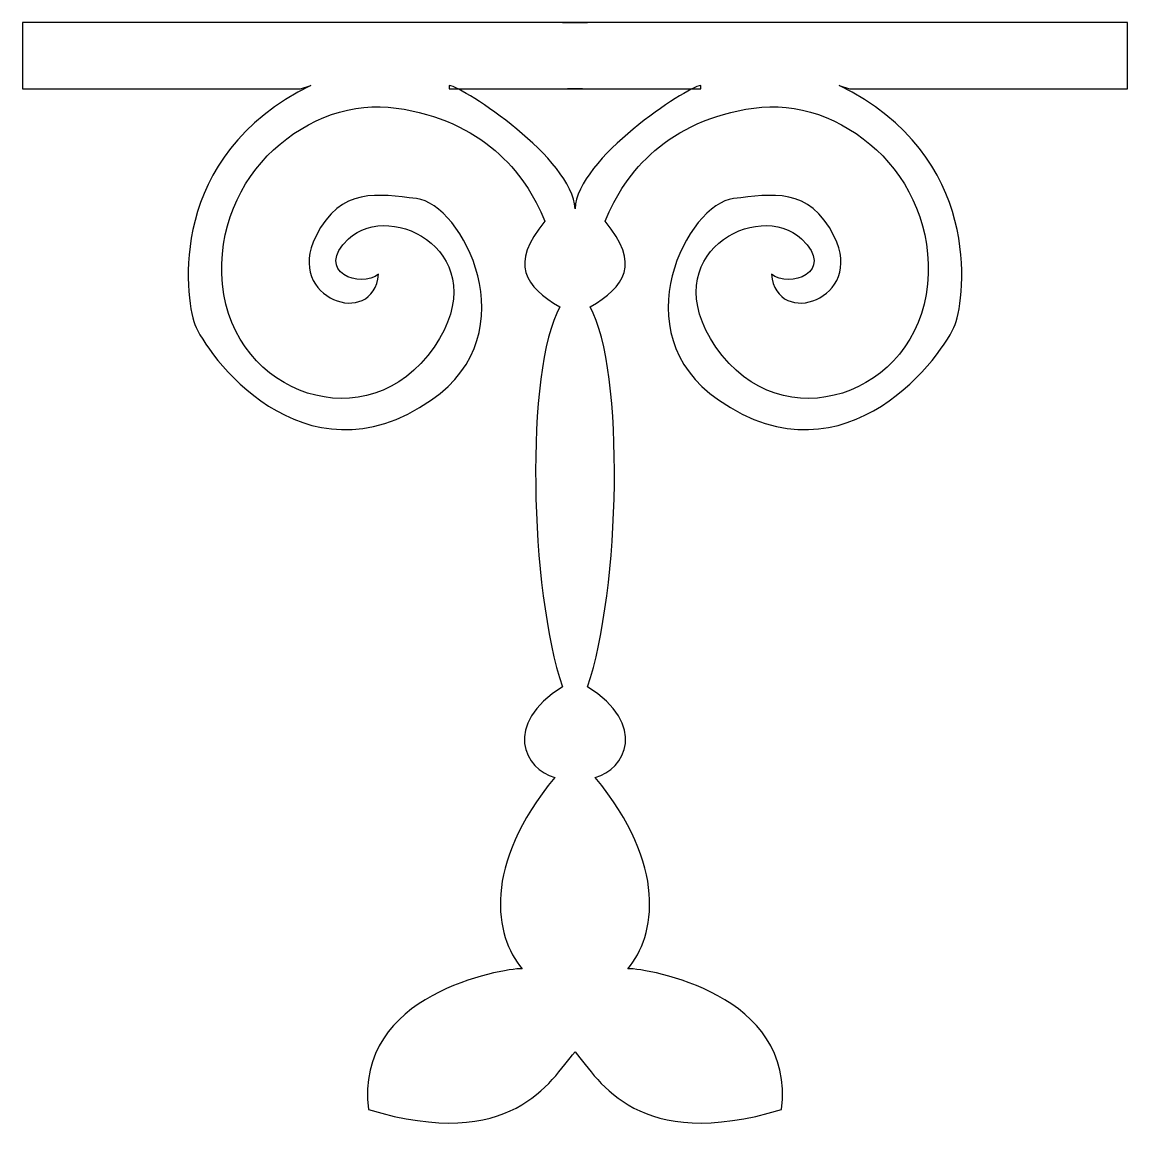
# Model space of a CAD drawing. Header units: centimetres. Extents: x -8.1 to 8.1, y -8.5 to 8.1.
import ezdxf

# ---------------------------------------------------------------- set-up
doc = ezdxf.new("R2010")
doc.units = ezdxf.units.CM
doc.header["$MEASUREMENT"] = 0
doc.layers.add('Camada 1', color=7, linetype='Continuous')

msp = doc.modelspace()

# ---------------------------------------------------------------- linework, layer by layer
at = {"layer": 'Camada 1'}
for points, knots in [([(-0.1853, 8.1065), (-0.1853, 8.1065), (8.13635, 8.1065), (8.13635, 8.1065), (8.13635, 8.1065), (8.13635, 8.1065), (8.13635, 7.13122), (8.13635, 7.13122), (8.13635, 7.13122), (8.13635, 7.13122), (4.04147, 7.13122), (4.04147, 7.13122), (4.04147, 7.13122), (4.04147, 7.13122), (3.89312, 7.1817), (3.89312, 7.1817), (3.89312, 7.1817), (6.00653, 6.14355), (5.75277, 4.08327), (5.5987, 3.65943), (5.5987, 3.65943), (5.45035, 3.25157), (4.01154, 1.23299), (2.11345, 2.5471), (2.11345, 2.5471), (0.66745, 3.5482), (1.66845, 5.43908), (2.33589, 5.51326), (2.33589, 5.51326), (2.89951, 5.57591), (3.4482, 5.69868), (3.81893, 4.95716), (3.81893, 4.95716), (4.28084, 4.03342), (2.9662, 3.58524), (2.89202, 4.40095), (2.89202, 4.40095), (3.1516, 4.17851), (3.8528, 4.43461), (3.337, 4.92004), (3.337, 4.92004), (2.70671, 5.51329), (1.14146, 4.69221), (2.07631, 3.32579), (2.07631, 3.32579), (3.04029, 1.91683), (5.04247, 2.62131), (5.19085, 4.2527), (5.19085, 4.2527), (5.33912, 5.88409), (3.89312, 7.03347), (2.63254, 6.84805), (2.63254, 6.84805), (1.37185, 6.66266), (0.74154, 5.92114), (0.44502, 5.17961), (0.44502, 5.17961), (0.96411, 4.54932), (0.74154, 4.21555), (0.22248, 3.91903), (0.22248, 3.91903), (0.74154, 2.99212), (0.66746, -0.2707), (0.18546, -1.67966), (0.18546, -1.67966), (1.07533, -2.23579), (0.74156, -2.9032), (0.29666, -3.01443), (0.29666, -3.01443), (1.37195, -4.31216), (1.18656, -5.35028), (0.7787, -5.83222), (0.7787, -5.83222), (1.07532, -5.83222), (3.26285, -6.20303), (3.04038, -7.90862), (3.04038, -7.90862), (0.92694, -8.53902), (0.37084, -7.50079), (0.00003, -7.05579), (0.00003, -7.05579), (-0.37078, -7.50079), (-0.92694, -8.53904), (-3.04032, -7.90862), (-3.04032, -7.90862), (-3.26278, -6.20304), (-1.07526, -5.83222), (-0.77864, -5.83222), (-0.77864, -5.83222), (-1.1865, -5.35028), (-1.37189, -4.31216), (-0.29665, -3.01443), (-0.29665, -3.01443), (-0.74155, -2.9032), (-1.07527, -2.23576), (-0.18542, -1.67966), (-0.18542, -1.67966), (-0.66741, -0.2707), (-0.74149, 2.99209), (-0.22246, 3.91903), (-0.22246, 3.91903), (-0.74155, 4.21555), (-0.96403, 4.54932), (-0.44497, 5.17961), (-0.44497, 5.17961), (-0.74154, 5.92113), (-1.37183, 6.66265), (-2.63247, 6.84805), (-2.63247, 6.84805), (-3.89311, 7.03345), (-5.3391, 5.88409), (-5.19078, 4.2527), (-5.19078, 4.2527), (-5.04246, 2.62131), (-3.04025, 1.91683), (-2.07629, 3.32579), (-2.07629, 3.32579), (-1.14144, 4.6922), (-2.70663, 5.51329), (-3.33692, 4.92004), (-3.33692, 4.92004), (-3.8527, 4.43461), (-3.15153, 4.17852), (-2.89197, 4.40095), (-2.89197, 4.40095), (-2.96616, 3.58524), (-4.28077, 4.03342), (-3.81888, 4.95716), (-3.81888, 4.95716), (-3.44812, 5.69868), (-2.89948, 5.57591), (-2.33581, 5.51326), (-2.33581, 5.51326), (-1.66842, 5.43907), (-0.66737, 3.5482), (-2.11335, 2.5471), (-2.11335, 2.5471), (-4.01144, 1.23297), (-5.45027, 3.25158), (-5.5986, 3.65943), (-5.5986, 3.65943), (-5.7528, 4.08325), (-6.0065, 6.14356), (-3.89312, 7.18168), (-3.89312, 7.18168), (-3.89312, 7.18168), (-4.0415, 7.1312), (-4.0415, 7.1312), (-4.0415, 7.1312), (-4.0415, 7.1312), (-8.13635, 7.1312), (-8.13635, 7.1312), (-8.13635, 7.1312), (-8.13635, 7.1312), (-8.13635, 8.1065), (-8.13635, 8.1065), (-8.13635, 8.1065), (-8.13635, 8.1065), (0.18533, 8.1065), (0.18533, 8.1065), (0.18533, 8.1065), (0.18533, 8.1065), (-0.1853, 8.1065), (-0.1853, 8.1065)], [0, 0, 0, 0, 0.02380952, 0.02380952, 0.02380952, 0.02380952, 0.04761905, 0.04761905, 0.04761905, 0.04761905, 0.07142857, 0.07142857, 0.07142857, 0.07142857, 0.0952381, 0.0952381, 0.0952381, 0.0952381, 0.11904762, 0.11904762, 0.11904762, 0.11904762, 0.14285714, 0.14285714, 0.14285714, 0.14285714, 0.16666667, 0.16666667, 0.16666667, 0.16666667, 0.19047619, 0.19047619, 0.19047619, 0.19047619, 0.21428571, 0.21428571, 0.21428571, 0.21428571, 0.23809524, 0.23809524, 0.23809524, 0.23809524, 0.26190476, 0.26190476, 0.26190476, 0.26190476, 0.28571429, 0.28571429, 0.28571429, 0.28571429, 0.30952381, 0.30952381, 0.30952381, 0.30952381, 0.33333333, 0.33333333, 0.33333333, 0.33333333, 0.35714286, 0.35714286, 0.35714286, 0.35714286, 0.38095238, 0.38095238, 0.38095238, 0.38095238, 0.4047619, 0.4047619, 0.4047619, 0.4047619, 0.42857143, 0.42857143, 0.42857143, 0.42857143, 0.45238095, 0.45238095, 0.45238095, 0.45238095, 0.47619048, 0.47619048, 0.47619048, 0.47619048, 0.5, 0.5, 0.5, 0.5, 0.52380952, 0.52380952, 0.52380952, 0.52380952, 0.54761905, 0.54761905, 0.54761905, 0.54761905, 0.57142857, 0.57142857, 0.57142857, 0.57142857, 0.5952381, 0.5952381, 0.5952381, 0.5952381, 0.61904762, 0.61904762, 0.61904762, 0.61904762, 0.64285714, 0.64285714, 0.64285714, 0.64285714, 0.66666667, 0.66666667, 0.66666667, 0.66666667, 0.69047619, 0.69047619, 0.69047619, 0.69047619, 0.71428571, 0.71428571, 0.71428571, 0.71428571, 0.73809524, 0.73809524, 0.73809524, 0.73809524, 0.76190476, 0.76190476, 0.76190476, 0.76190476, 0.78571429, 0.78571429, 0.78571429, 0.78571429, 0.80952381, 0.80952381, 0.80952381, 0.80952381, 0.83333333, 0.83333333, 0.83333333, 0.83333333, 0.85714286, 0.85714286, 0.85714286, 0.85714286, 0.88095238, 0.88095238, 0.88095238, 0.88095238, 0.9047619, 0.9047619, 0.9047619, 0.9047619, 0.92857143, 0.92857143, 0.92857143, 0.92857143, 0.95238095, 0.95238095, 0.95238095, 0.95238095, 1, 1, 1, 1]), ([(0.00001, 5.365), (0.03703, 6.10663), (1.6314, 7.14467), (1.85384, 7.18171), (1.85384, 7.18171), (1.85384, 7.18171), (1.85384, 7.13123), (1.85384, 7.13123), (1.85384, 7.13123), (1.85384, 7.13123), (-0.11122, 7.13122), (-0.11122, 7.13122), (-0.11122, 7.13122), (-0.11122, 7.13122), (0.11124, 7.13122), (0.11124, 7.13122), (0.11124, 7.13122), (0.11124, 7.13122), (-1.85387, 7.13122), (-1.85387, 7.13122), (-1.85387, 7.13122), (-1.85387, 7.13122), (-1.85387, 7.1817), (-1.85387, 7.1817), (-1.85387, 7.1817), (-1.63146, 7.14464), (-0.03703, 6.10662), (0.00001, 5.365)], [0, 0, 0, 0, 0.125, 0.125, 0.125, 0.125, 0.25, 0.25, 0.25, 0.25, 0.375, 0.375, 0.375, 0.375, 0.5, 0.5, 0.5, 0.5, 0.625, 0.625, 0.625, 0.625, 0.75, 0.75, 0.75, 0.75, 1, 1, 1, 1])]:
    msp.add_open_spline(points, degree=3, knots=knots, dxfattribs=at)

doc.saveas('drawing.dxf')
